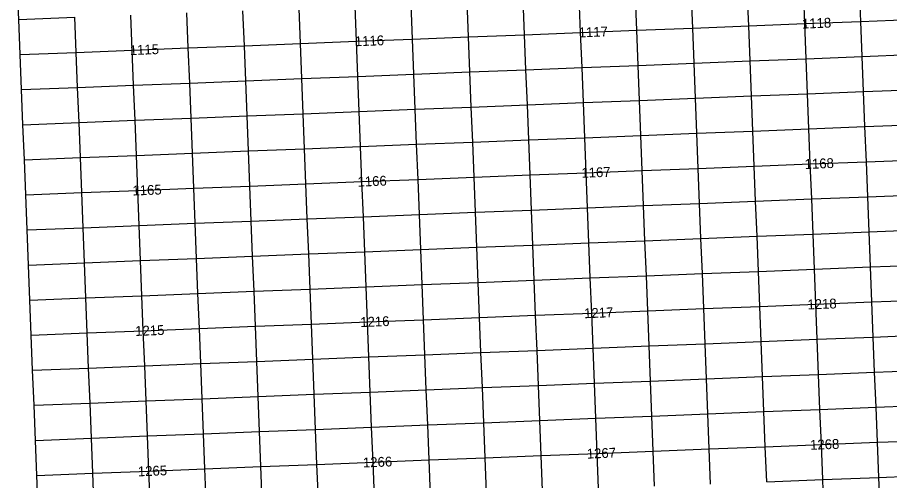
# Model space of a CAD drawing. Extents: x 4542758 to 4575999, y 5384660 to 5413937.
# Drawn here: x 4543112 to 4549331, y 5400153 to 5403450 of the extents above; entities that cross this region are included whole.
import ezdxf

# ---------------------------------------------------------------- set-up
doc = ezdxf.new("R2010")
doc.units = 0
for name, color, linetype in [('eW', 7, 'Continuous'), ('oczyszczalnie', 7, 'Continuous'), ('os - Grabie', 7, 'Continuous'), ('zbiorniki wody', 7, 'Continuous')]:
    doc.layers.add(name, color=color, linetype=linetype)

msp = doc.modelspace()

# ---------------------------------------------------------------- linework, layer by layer
at = {"layer": 'eW'}
for p, q in [((4543122.2, 5403435.8), (4543112.4, 5403685.6)), ((4547927.5, 5403375), (4547917.7, 5403624.8)), ((4546329, 5403312), (4546319.2, 5403561.8)), ((4544730.5, 5403249.1), (4544720.7, 5403498.8)), ((4543132, 5403186.1), (4543122.2, 5403435.8)), ((4547937.3, 5403125.2), (4547927.5, 5403375)), ((4546338.9, 5403062.3), (4546329, 5403312)), ((4544740.4, 5402999.3), (4544730.5, 5403249.1)), ((4543141.9, 5402936.3), (4543132, 5403186.1)), ((4547947.2, 5402875.5), (4547937.3, 5403125.2)), ((4546348.7, 5402812.5), (4546338.9, 5403062.3)), ((4544750.2, 5402749.5), (4544740.4, 5402999.3)), ((4543151.7, 5402686.5), (4543141.9, 5402936.3)), ((4547947.2, 5402875.5), (4548346.8, 5402891.2)), ((4548346.8, 5402891.2), (4548746.4, 5402907)), ((4548746.4, 5402907), (4549146, 5402922.7)), ((4549146, 5402922.7), (4549545.7, 5402938.5)), ((4546348.7, 5402812.5), (4546748.3, 5402828.2)), ((4546748.3, 5402828.2), (4547147.9, 5402844)), ((4547147.9, 5402844), (4547547.6, 5402859.7)), ((4547547.6, 5402859.7), (4547947.2, 5402875.5)), ((4547957, 5402625.7), (4547947.2, 5402875.5)), ((4544750.2, 5402749.5), (4545149.8, 5402765.3)), ((4545149.8, 5402765.3), (4545549.5, 5402781)), ((4545549.5, 5402781), (4545949.1, 5402796.8)), ((4545949.1, 5402796.8), (4546348.7, 5402812.5)), ((4546358.5, 5402562.8), (4546348.7, 5402812.5)), ((4543151.7, 5402686.5), (4543551.4, 5402702.3)), ((4543551.4, 5402702.3), (4543951, 5402718)), ((4543951, 5402718), (4544350.6, 5402733.8)), ((4544350.6, 5402733.8), (4544750.2, 5402749.5)), ((4544760.1, 5402499.8), (4544750.2, 5402749.5)), ((4543161.6, 5402436.8), (4543151.7, 5402686.5)), ((4547966.9, 5402376), (4547957, 5402625.7)), ((4546368.4, 5402313), (4546358.5, 5402562.8)), ((4544769.9, 5402250), (4544760.1, 5402499.8)), ((4543171.4, 5402187), (4543161.6, 5402436.8)), ((4547976.7, 5402126.2), (4547966.9, 5402376)), ((4546378.2, 5402063.2), (4546368.4, 5402313)), ((4544779.7, 5402000.2), (4544769.9, 5402250)), ((4543181.3, 5401937.3), (4543171.4, 5402187)), ((4547986.5, 5401876.4), (4547976.7, 5402126.2)), ((4546388.1, 5401813.5), (4546378.2, 5402063.2)), ((4544789.6, 5401750.5), (4544779.7, 5402000.2)), ((4543191.1, 5401687.5), (4543181.3, 5401937.3)), ((4547986.5, 5401876.4), (4548386.2, 5401892.2)), ((4548386.2, 5401892.2), (4548785.8, 5401907.9)), ((4548785.8, 5401907.9), (4549185.4, 5401923.7)), ((4549185.4, 5401923.7), (4549585, 5401939.4)), ((4546388.1, 5401813.5), (4546787.7, 5401829.2)), ((4546787.7, 5401829.2), (4547187.3, 5401845)), ((4547187.3, 5401845), (4547586.9, 5401860.7)), ((4547586.9, 5401860.7), (4547986.5, 5401876.4)), ((4547996.4, 5401626.7), (4547986.5, 5401876.4)), ((4544789.6, 5401750.5), (4545189.2, 5401766.2)), ((4545189.2, 5401766.2), (4545588.8, 5401782)), ((4545588.8, 5401782), (4545988.4, 5401797.7)), ((4545988.4, 5401797.7), (4546388.1, 5401813.5)), ((4546397.9, 5401563.7), (4546388.1, 5401813.5)), ((4543191.1, 5401687.5), (4543590.7, 5401703.2)), ((4543590.7, 5401703.2), (4543990.3, 5401719)), ((4543990.3, 5401719), (4544390, 5401734.7)), ((4544390, 5401734.7), (4544789.6, 5401750.5)), ((4544799.4, 5401500.7), (4544789.6, 5401750.5)), ((4543200.9, 5401437.7), (4543191.1, 5401687.5)), ((4548006.2, 5401376.9), (4547996.4, 5401626.7)), ((4546407.7, 5401313.9), (4546397.9, 5401563.7)), ((4544809.3, 5401251), (4544799.4, 5401500.7)), ((4543210.8, 5401188), (4543200.9, 5401437.7)), ((4548016.1, 5401127.2), (4548006.2, 5401376.9)), ((4546417.6, 5401064.2), (4546407.7, 5401313.9)), ((4544819.1, 5401001.2), (4544809.3, 5401251)), ((4543220.6, 5400938.2), (4543210.8, 5401188)), ((4548025.9, 5400877.4), (4548016.1, 5401127.2)), ((4546427.4, 5400814.4), (4546417.6, 5401064.2)), ((4544828.9, 5400751.4), (4544819.1, 5401001.2)), ((4543230.5, 5400688.5), (4543220.6, 5400938.2)), ((4548025.9, 5400877.4), (4548425.5, 5400893.1)), ((4548425.5, 5400893.1), (4548825.1, 5400908.9)), ((4548825.1, 5400908.9), (4549224.8, 5400924.6)), ((4549224.8, 5400924.6), (4549624.4, 5400940.4)), ((4546427.4, 5400814.4), (4546827, 5400830.2)), ((4546827, 5400830.2), (4547226.7, 5400845.9)), ((4547226.7, 5400845.9), (4547626.3, 5400861.6)), ((4547626.3, 5400861.6), (4548025.9, 5400877.4)), ((4548035.7, 5400627.6), (4548025.9, 5400877.4)), ((4545228.6, 5400767.2), (4545628.2, 5400782.9)), ((4545628.2, 5400782.9), (4546027.8, 5400798.7)), ((4546027.8, 5400798.7), (4546427.4, 5400814.4)), ((4546437.3, 5400564.7), (4546427.4, 5400814.4)), ((4543630.1, 5400704.2), (4544029.7, 5400719.9)), ((4544029.7, 5400719.9), (4544429.3, 5400735.7)), ((4544429.3, 5400735.7), (4544828.9, 5400751.4)), ((4544828.9, 5400751.4), (4545228.6, 5400767.2)), ((4544838.8, 5400501.7), (4544828.9, 5400751.4)), ((4543230.5, 5400688.5), (4543630.1, 5400704.2)), ((4543240.3, 5400438.7), (4543230.5, 5400688.5)), ((4548045.6, 5400377.9), (4548035.7, 5400627.6)), ((4546447.1, 5400314.9), (4546437.3, 5400564.7)), ((4544848.6, 5400251.9), (4544838.8, 5400501.7)), ((4543250.1, 5400188.9), (4543240.3, 5400438.7)), ((4548055.4, 5400128.1), (4548045.6, 5400377.9)), ((4546456.9, 5400065.1), (4546447.1, 5400314.9)), ((4544858.5, 5400002.2), (4544848.6, 5400251.9)), ((4543260, 5399939.2), (4543250.1, 5400188.9))]:
    msp.add_line(p, q, dxfattribs=at)
at = {"layer": 'oczyszczalnie'}
for p, q in [((4548327.1, 5403390.8), (4548317.3, 5403640.5)), ((4549126.4, 5403422.2), (4549116.5, 5403672)), ((4546728.6, 5403327.8), (4546718.8, 5403577.5)), ((4547527.9, 5403359.3), (4547518, 5403609)), ((4545130.2, 5403264.8), (4545120.3, 5403514.6)), ((4545929.4, 5403296.3), (4545919.5, 5403546)), ((4543122.2, 5403435.8), (4543521.8, 5403451.6)), ((4543531.7, 5403201.8), (4543521.8, 5403451.6)), ((4544330.9, 5403233.3), (4544321.1, 5403483.1)), ((4548337, 5403141), (4548327.1, 5403390.8)), ((4549136.2, 5403172.5), (4549126.4, 5403422.2)), ((4546738.5, 5403078), (4546728.6, 5403327.8)), ((4547537.7, 5403109.5), (4547527.9, 5403359.3)), ((4545140, 5403015), (4545130.2, 5403264.8)), ((4545939.2, 5403046.5), (4545929.4, 5403296.3)), ((4543541.5, 5402952.1), (4543531.7, 5403201.8)), ((4544340.8, 5402983.5), (4544330.9, 5403233.3)), ((4547937.3, 5403125.2), (4548337, 5403141)), ((4548337, 5403141), (4548736.6, 5403156.7)), ((4548346.8, 5402891.2), (4548337, 5403141)), ((4548736.6, 5403156.7), (4549136.2, 5403172.5)), ((4549136.2, 5403172.5), (4549535.8, 5403188.2)), ((4549146, 5402922.7), (4549136.2, 5403172.5)), ((4546338.9, 5403062.3), (4546738.5, 5403078)), ((4546738.5, 5403078), (4547138.1, 5403093.8)), ((4546748.3, 5402828.2), (4546738.5, 5403078)), ((4547138.1, 5403093.8), (4547537.7, 5403109.5)), ((4547537.7, 5403109.5), (4547937.3, 5403125.2)), ((4547547.6, 5402859.7), (4547537.7, 5403109.5)), ((4544740.4, 5402999.3), (4545140, 5403015)), ((4545140, 5403015), (4545539.6, 5403030.8)), ((4545149.8, 5402765.3), (4545140, 5403015)), ((4545539.6, 5403030.8), (4545939.2, 5403046.5)), ((4545939.2, 5403046.5), (4546338.9, 5403062.3)), ((4545949.1, 5402796.8), (4545939.2, 5403046.5)), ((4543141.9, 5402936.3), (4543541.5, 5402952.1)), ((4543541.5, 5402952.1), (4543941.1, 5402967.8)), ((4543551.4, 5402702.3), (4543541.5, 5402952.1)), ((4543941.1, 5402967.8), (4544340.8, 5402983.5)), ((4544340.8, 5402983.5), (4544740.4, 5402999.3)), ((4544350.6, 5402733.8), (4544340.8, 5402983.5)), ((4548356.6, 5402641.5), (4548346.8, 5402891.2)), ((4549155.9, 5402673), (4549146, 5402922.7)), ((4546758.2, 5402578.5), (4546748.3, 5402828.2)), ((4547557.4, 5402610), (4547547.6, 5402859.7)), ((4545159.7, 5402515.5), (4545149.8, 5402765.3)), ((4545958.9, 5402547), (4545949.1, 5402796.8)), ((4543561.2, 5402452.5), (4543551.4, 5402702.3)), ((4544360.4, 5402484), (4544350.6, 5402733.8)), ((4547957, 5402625.7), (4548356.6, 5402641.5)), ((4548356.6, 5402641.5), (4548756.3, 5402657.2)), ((4548366.5, 5402391.7), (4548356.6, 5402641.5)), ((4548756.3, 5402657.2), (4549155.9, 5402673)), ((4549155.9, 5402673), (4549555.5, 5402688.7)), ((4549165.7, 5402423.2), (4549155.9, 5402673)), ((4546358.5, 5402562.8), (4546758.2, 5402578.5)), ((4546758.2, 5402578.5), (4547157.8, 5402594.2)), ((4546768, 5402328.7), (4546758.2, 5402578.5)), ((4547157.8, 5402594.2), (4547557.4, 5402610)), ((4547557.4, 5402610), (4547957, 5402625.7)), ((4547567.2, 5402360.2), (4547557.4, 5402610)), ((4544760.1, 5402499.8), (4545159.7, 5402515.5)), ((4545159.7, 5402515.5), (4545559.3, 5402531.3)), ((4545169.5, 5402265.8), (4545159.7, 5402515.5)), ((4545559.3, 5402531.3), (4545958.9, 5402547)), ((4545958.9, 5402547), (4546358.5, 5402562.8)), ((4545968.8, 5402297.2), (4545958.9, 5402547)), ((4543161.6, 5402436.8), (4543561.2, 5402452.5)), ((4543561.2, 5402452.5), (4543960.8, 5402468.3)), ((4543571, 5402202.8), (4543561.2, 5402452.5)), ((4543960.8, 5402468.3), (4544360.4, 5402484)), ((4544360.4, 5402484), (4544760.1, 5402499.8)), ((4544370.3, 5402234.3), (4544360.4, 5402484)), ((4548376.3, 5402141.9), (4548366.5, 5402391.7)), ((4549175.6, 5402173.4), (4549165.7, 5402423.2)), ((4546777.8, 5402079), (4546768, 5402328.7)), ((4547577.1, 5402110.5), (4547567.2, 5402360.2)), ((4545179.4, 5402016), (4545169.5, 5402265.8)), ((4545978.6, 5402047.5), (4545968.8, 5402297.2)), ((4543580.9, 5401953), (4543571, 5402202.8)), ((4544380.1, 5401984.5), (4544370.3, 5402234.3)), ((4547976.7, 5402126.2), (4548376.3, 5402141.9)), ((4548376.3, 5402141.9), (4548775.9, 5402157.7)), ((4548386.2, 5401892.2), (4548376.3, 5402141.9)), ((4548775.9, 5402157.7), (4549175.6, 5402173.4)), ((4549175.6, 5402173.4), (4549575.2, 5402189.2)), ((4549185.4, 5401923.7), (4549175.6, 5402173.4)), ((4546378.2, 5402063.2), (4546777.8, 5402079)), ((4546777.8, 5402079), (4547177.5, 5402094.7)), ((4546787.7, 5401829.2), (4546777.8, 5402079)), ((4547177.5, 5402094.7), (4547577.1, 5402110.5)), ((4547577.1, 5402110.5), (4547976.7, 5402126.2)), ((4547586.9, 5401860.7), (4547577.1, 5402110.5)), ((4544779.7, 5402000.2), (4545179.4, 5402016)), ((4545179.4, 5402016), (4545579, 5402031.7)), ((4545189.2, 5401766.2), (4545179.4, 5402016)), ((4545579, 5402031.7), (4545978.6, 5402047.5)), ((4545978.6, 5402047.5), (4546378.2, 5402063.2)), ((4545988.4, 5401797.7), (4545978.6, 5402047.5)), ((4543181.3, 5401937.3), (4543580.9, 5401953)), ((4543580.9, 5401953), (4543980.5, 5401968.8)), ((4543590.7, 5401703.2), (4543580.9, 5401953)), ((4543980.5, 5401968.8), (4544380.1, 5401984.5)), ((4544380.1, 5401984.5), (4544779.7, 5402000.2)), ((4544390, 5401734.7), (4544380.1, 5401984.5)), ((4548396, 5401642.4), (4548386.2, 5401892.2)), ((4549195.2, 5401673.9), (4549185.4, 5401923.7)), ((4546797.5, 5401579.4), (4546787.7, 5401829.2)), ((4547596.8, 5401610.9), (4547586.9, 5401860.7)), ((4545199, 5401516.5), (4545189.2, 5401766.2)), ((4545998.3, 5401548), (4545988.4, 5401797.7)), ((4543600.6, 5401453.5), (4543590.7, 5401703.2)), ((4544399.8, 5401485), (4544390, 5401734.7)), ((4547996.4, 5401626.7), (4548396, 5401642.4)), ((4548396, 5401642.4), (4548795.6, 5401658.2)), ((4548405.8, 5401392.7), (4548396, 5401642.4)), ((4548795.6, 5401658.2), (4549195.2, 5401673.9)), ((4549195.2, 5401673.9), (4549594.9, 5401689.7)), ((4549205.1, 5401424.2), (4549195.2, 5401673.9)), ((4546397.9, 5401563.7), (4546797.5, 5401579.4)), ((4546797.5, 5401579.4), (4547197.1, 5401595.2)), ((4546807.4, 5401329.7), (4546797.5, 5401579.4)), ((4547197.1, 5401595.2), (4547596.8, 5401610.9)), ((4547596.8, 5401610.9), (4547996.4, 5401626.7)), ((4547606.6, 5401361.2), (4547596.8, 5401610.9)), ((4544799.4, 5401500.7), (4545199, 5401516.5)), ((4545199, 5401516.5), (4545598.7, 5401532.2)), ((4545208.9, 5401266.7), (4545199, 5401516.5)), ((4545598.7, 5401532.2), (4545998.3, 5401548)), ((4545998.3, 5401548), (4546397.9, 5401563.7)), ((4546008.1, 5401298.2), (4545998.3, 5401548)), ((4543200.9, 5401437.7), (4543600.6, 5401453.5)), ((4543600.6, 5401453.5), (4544000.2, 5401469.2)), ((4543610.4, 5401203.7), (4543600.6, 5401453.5)), ((4544000.2, 5401469.2), (4544399.8, 5401485)), ((4544399.8, 5401485), (4544799.4, 5401500.7)), ((4544409.6, 5401235.2), (4544399.8, 5401485)), ((4548415.7, 5401142.9), (4548405.8, 5401392.7)), ((4549214.9, 5401174.4), (4549205.1, 5401424.2)), ((4546817.2, 5401079.9), (4546807.4, 5401329.7)), ((4547616.4, 5401111.4), (4547606.6, 5401361.2)), ((4545218.7, 5401016.9), (4545208.9, 5401266.7)), ((4546018, 5401048.4), (4546008.1, 5401298.2)), ((4543620.2, 5400954), (4543610.4, 5401203.7)), ((4544419.5, 5400985.5), (4544409.6, 5401235.2)), ((4548016.1, 5401127.2), (4548415.7, 5401142.9)), ((4548415.7, 5401142.9), (4548815.3, 5401158.6)), ((4548425.5, 5400893.1), (4548415.7, 5401142.9)), ((4548815.3, 5401158.6), (4549214.9, 5401174.4)), ((4549214.9, 5401174.4), (4549614.5, 5401190.1)), ((4549224.8, 5400924.6), (4549214.9, 5401174.4)), ((4546417.6, 5401064.2), (4546817.2, 5401079.9)), ((4546817.2, 5401079.9), (4547216.8, 5401095.7)), ((4546827, 5400830.2), (4546817.2, 5401079.9)), ((4547216.8, 5401095.7), (4547616.4, 5401111.4)), ((4547616.4, 5401111.4), (4548016.1, 5401127.2)), ((4547626.3, 5400861.6), (4547616.4, 5401111.4)), ((4544819.1, 5401001.2), (4545218.7, 5401016.9)), ((4545218.7, 5401016.9), (4545618.3, 5401032.7)), ((4545228.6, 5400767.2), (4545218.7, 5401016.9)), ((4545618.3, 5401032.7), (4546018, 5401048.4)), ((4546018, 5401048.4), (4546417.6, 5401064.2)), ((4546027.8, 5400798.7), (4546018, 5401048.4)), ((4543620.2, 5400954), (4544019.9, 5400969.7)), ((4544019.9, 5400969.7), (4544419.5, 5400985.5)), ((4544419.5, 5400985.5), (4544819.1, 5401001.2)), ((4544429.3, 5400735.7), (4544419.5, 5400985.5)), ((4543220.6, 5400938.2), (4543620.2, 5400954)), ((4543630.1, 5400704.2), (4543620.2, 5400954)), ((4548435.4, 5400643.4), (4548425.5, 5400893.1)), ((4549234.6, 5400674.9), (4549224.8, 5400924.6)), ((4546836.9, 5400580.4), (4546827, 5400830.2)), ((4547636.1, 5400611.9), (4547626.3, 5400861.6)), ((4546037.6, 5400548.9), (4546027.8, 5400798.7)), ((4544439.2, 5400485.9), (4544429.3, 5400735.7)), ((4545238.4, 5400517.4), (4545228.6, 5400767.2)), ((4543639.9, 5400454.4), (4543630.1, 5400704.2)), ((4548035.7, 5400627.6), (4548435.4, 5400643.4)), ((4548435.4, 5400643.4), (4548835, 5400659.1)), ((4548445.2, 5400393.6), (4548435.4, 5400643.4)), ((4548835, 5400659.1), (4549234.6, 5400674.9)), ((4549234.6, 5400674.9), (4549634.2, 5400690.6)), ((4549244.4, 5400425.1), (4549234.6, 5400674.9)), ((4546836.9, 5400580.4), (4547236.5, 5400596.1)), ((4547236.5, 5400596.1), (4547636.1, 5400611.9)), ((4547636.1, 5400611.9), (4548035.7, 5400627.6)), ((4547646, 5400362.1), (4547636.1, 5400611.9)), ((4545238.4, 5400517.4), (4545638, 5400533.2)), ((4545638, 5400533.2), (4546037.6, 5400548.9)), ((4546037.6, 5400548.9), (4546437.3, 5400564.7)), ((4546047.5, 5400299.1), (4546037.6, 5400548.9)), ((4546437.3, 5400564.7), (4546836.9, 5400580.4)), ((4546846.7, 5400330.6), (4546836.9, 5400580.4)), ((4543639.9, 5400454.4), (4544039.5, 5400470.2)), ((4544039.5, 5400470.2), (4544439.2, 5400485.9)), ((4544439.2, 5400485.9), (4544838.8, 5400501.7)), ((4544449, 5400236.2), (4544439.2, 5400485.9)), ((4544838.8, 5400501.7), (4545238.4, 5400517.4)), ((4545248.2, 5400267.7), (4545238.4, 5400517.4)), ((4543240.3, 5400438.7), (4543639.9, 5400454.4)), ((4543649.8, 5400204.7), (4543639.9, 5400454.4)), ((4549254.3, 5400175.3), (4549244.4, 5400425.1)), ((4547655.8, 5400112.4), (4547646, 5400362.1)), ((4548455, 5400143.9), (4548445.2, 5400393.6)), ((4546057.3, 5400049.4), (4546047.5, 5400299.1)), ((4546856.6, 5400080.9), (4546846.7, 5400330.6)), ((4544458.8, 5399986.4), (4544449, 5400236.2)), ((4545258.1, 5400017.9), (4545248.2, 5400267.7)), ((4543659.6, 5399954.9), (4543649.8, 5400204.7)), ((4548455, 5400143.9), (4548854.7, 5400159.6)), ((4548854.7, 5400159.6), (4549254.3, 5400175.3)), ((4549254.3, 5400175.3), (4549653.9, 5400191.1)), ((4549264.1, 5399925.6), (4549254.3, 5400175.3))]:
    msp.add_line(p, q, dxfattribs=at)
at = {"layer": 'zbiorniki wody'}
for p, q in [((4548726.7, 5403406.5), (4548716.9, 5403656.3)), ((4547128.2, 5403343.5), (4547118.4, 5403593.3)), ((4545529.8, 5403280.5), (4545519.9, 5403530.3)), ((4543931.3, 5403217.6), (4543921.5, 5403467.3)), ((4547927.5, 5403375), (4548327.1, 5403390.8)), ((4548327.1, 5403390.8), (4548726.7, 5403406.5)), ((4548726.7, 5403406.5), (4549126.4, 5403422.2)), ((4548736.6, 5403156.7), (4548726.7, 5403406.5)), ((4549126.4, 5403422.2), (4549526, 5403438)), ((4546329, 5403312), (4546728.6, 5403327.8)), ((4546728.6, 5403327.8), (4547128.2, 5403343.5)), ((4547128.2, 5403343.5), (4547527.9, 5403359.3)), ((4547138.1, 5403093.8), (4547128.2, 5403343.5)), ((4547527.9, 5403359.3), (4547927.5, 5403375)), ((4544730.5, 5403249.1), (4545130.2, 5403264.8)), ((4545130.2, 5403264.8), (4545529.8, 5403280.5)), ((4545529.8, 5403280.5), (4545929.4, 5403296.3)), ((4545539.6, 5403030.8), (4545529.8, 5403280.5)), ((4545929.4, 5403296.3), (4546329, 5403312)), ((4543132, 5403186.1), (4543531.7, 5403201.8)), ((4543531.7, 5403201.8), (4543931.3, 5403217.6)), ((4543931.3, 5403217.6), (4544330.9, 5403233.3)), ((4543941.1, 5402967.8), (4543931.3, 5403217.6)), ((4544330.9, 5403233.3), (4544730.5, 5403249.1)), ((4548746.4, 5402907), (4548736.6, 5403156.7)), ((4547147.9, 5402844), (4547138.1, 5403093.8)), ((4545549.5, 5402781), (4545539.6, 5403030.8)), ((4543951, 5402718), (4543941.1, 5402967.8)), ((4548756.3, 5402657.2), (4548746.4, 5402907)), ((4547157.8, 5402594.2), (4547147.9, 5402844)), ((4545559.3, 5402531.3), (4545549.5, 5402781)), ((4543960.8, 5402468.3), (4543951, 5402718)), ((4548766.1, 5402407.5), (4548756.3, 5402657.2)), ((4547167.6, 5402344.5), (4547157.8, 5402594.2)), ((4545569.1, 5402281.5), (4545559.3, 5402531.3)), ((4543970.7, 5402218.5), (4543960.8, 5402468.3)), ((4547966.9, 5402376), (4548366.5, 5402391.7)), ((4548366.5, 5402391.7), (4548766.1, 5402407.5)), ((4548766.1, 5402407.5), (4549165.7, 5402423.2)), ((4548775.9, 5402157.7), (4548766.1, 5402407.5)), ((4549165.7, 5402423.2), (4549565.3, 5402438.9)), ((4546368.4, 5402313), (4546768, 5402328.7)), ((4546768, 5402328.7), (4547167.6, 5402344.5)), ((4547167.6, 5402344.5), (4547567.2, 5402360.2)), ((4547177.5, 5402094.7), (4547167.6, 5402344.5)), ((4547567.2, 5402360.2), (4547966.9, 5402376)), ((4544769.9, 5402250), (4545169.5, 5402265.8)), ((4545169.5, 5402265.8), (4545569.1, 5402281.5)), ((4545569.1, 5402281.5), (4545968.8, 5402297.2)), ((4545579, 5402031.7), (4545569.1, 5402281.5)), ((4545968.8, 5402297.2), (4546368.4, 5402313)), ((4543171.4, 5402187), (4543571, 5402202.8)), ((4543571, 5402202.8), (4543970.7, 5402218.5)), ((4543970.7, 5402218.5), (4544370.3, 5402234.3)), ((4543980.5, 5401968.8), (4543970.7, 5402218.5)), ((4544370.3, 5402234.3), (4544769.9, 5402250)), ((4548785.8, 5401907.9), (4548775.9, 5402157.7)), ((4547187.3, 5401845), (4547177.5, 5402094.7)), ((4545588.8, 5401782), (4545579, 5402031.7)), ((4543990.3, 5401719), (4543980.5, 5401968.8)), ((4548795.6, 5401658.2), (4548785.8, 5401907.9)), ((4547197.1, 5401595.2), (4547187.3, 5401845)), ((4545598.7, 5401532.2), (4545588.8, 5401782)), ((4544000.2, 5401469.2), (4543990.3, 5401719)), ((4548805.5, 5401408.4), (4548795.6, 5401658.2)), ((4547207, 5401345.4), (4547197.1, 5401595.2)), ((4545608.5, 5401282.5), (4545598.7, 5401532.2)), ((4544010, 5401219.5), (4544000.2, 5401469.2)), ((4548006.2, 5401376.9), (4548405.8, 5401392.7)), ((4548405.8, 5401392.7), (4548805.5, 5401408.4)), ((4548805.5, 5401408.4), (4549205.1, 5401424.2)), ((4548815.3, 5401158.6), (4548805.5, 5401408.4)), ((4549205.1, 5401424.2), (4549604.7, 5401439.9)), ((4546407.7, 5401313.9), (4546807.4, 5401329.7)), ((4546807.4, 5401329.7), (4547207, 5401345.4)), ((4547207, 5401345.4), (4547606.6, 5401361.2)), ((4547216.8, 5401095.7), (4547207, 5401345.4)), ((4547606.6, 5401361.2), (4548006.2, 5401376.9)), ((4544809.3, 5401251), (4545208.9, 5401266.7)), ((4545208.9, 5401266.7), (4545608.5, 5401282.5)), ((4545608.5, 5401282.5), (4546008.1, 5401298.2)), ((4545618.3, 5401032.7), (4545608.5, 5401282.5)), ((4546008.1, 5401298.2), (4546407.7, 5401313.9)), ((4543210.8, 5401188), (4543610.4, 5401203.7)), ((4543610.4, 5401203.7), (4544010, 5401219.5)), ((4544010, 5401219.5), (4544409.6, 5401235.2)), ((4544019.9, 5400969.7), (4544010, 5401219.5)), ((4544409.6, 5401235.2), (4544809.3, 5401251)), ((4548825.1, 5400908.9), (4548815.3, 5401158.6)), ((4547226.7, 5400845.9), (4547216.8, 5401095.7)), ((4545628.2, 5400782.9), (4545618.3, 5401032.7)), ((4544029.7, 5400719.9), (4544019.9, 5400969.7)), ((4548835, 5400659.1), (4548825.1, 5400908.9)), ((4547236.5, 5400596.1), (4547226.7, 5400845.9)), ((4545638, 5400533.2), (4545628.2, 5400782.9)), ((4544039.5, 5400470.2), (4544029.7, 5400719.9)), ((4548844.8, 5400409.4), (4548835, 5400659.1)), ((4547246.3, 5400346.4), (4547236.5, 5400596.1)), ((4545647.9, 5400283.4), (4545638, 5400533.2)), ((4544049.4, 5400220.4), (4544039.5, 5400470.2)), ((4548445.2, 5400393.6), (4548844.8, 5400409.4)), ((4548844.8, 5400409.4), (4549244.4, 5400425.1)), ((4548854.7, 5400159.6), (4548844.8, 5400409.4)), ((4549244.4, 5400425.1), (4549644.1, 5400440.8)), ((4546846.7, 5400330.6), (4547246.3, 5400346.4)), ((4547246.3, 5400346.4), (4547646, 5400362.1)), ((4547256.2, 5400096.6), (4547246.3, 5400346.4)), ((4547646, 5400362.1), (4548045.6, 5400377.9)), ((4548045.6, 5400377.9), (4548445.2, 5400393.6)), ((4545248.2, 5400267.7), (4545647.9, 5400283.4)), ((4545647.9, 5400283.4), (4546047.5, 5400299.1)), ((4545657.7, 5400033.6), (4545647.9, 5400283.4)), ((4546047.5, 5400299.1), (4546447.1, 5400314.9)), ((4546447.1, 5400314.9), (4546846.7, 5400330.6)), ((4543649.8, 5400204.7), (4544049.4, 5400220.4)), ((4544049.4, 5400220.4), (4544449, 5400236.2)), ((4544059.2, 5399970.7), (4544049.4, 5400220.4)), ((4544449, 5400236.2), (4544848.6, 5400251.9)), ((4544848.6, 5400251.9), (4545248.2, 5400267.7)), ((4543250.1, 5400188.9), (4543649.8, 5400204.7)), ((4548864.5, 5399909.8), (4548854.7, 5400159.6))]:
    msp.add_line(p, q, dxfattribs=at)

# ---------------------------------------------------------------- texts
at = {"layer": 'os - Grabie'}
for s, p in [('1118', (4548708, 5403370.7)), ('1117', (4547115.8, 5403308)), ('1116', (4545519.7, 5403245.1)), ('1115', (4543914.8, 5403181.9)), ('1168', (4548727.1, 5402370.9)), ('1167', (4547134.9, 5402308.2)), ('1166', (4545538.8, 5402245.3)), ('1165', (4543933.8, 5402182)), ('1218', (4548746.8, 5401371.1)), ('1217', (4547154.6, 5401308.3)), ('1216', (4545558.4, 5401245.4)), ('1215', (4543953.5, 5401182.2)), ('1268', (4548765.8, 5400371.2)), ('1267', (4547173.6, 5400308.5)), ('1266', (4545577.5, 5400245.6)), ('1265', (4543972.6, 5400182.4))]:
    msp.add_text(s, height=70, rotation=2.25621, dxfattribs=at).set_placement(p)

doc.saveas('drawing.dxf')
